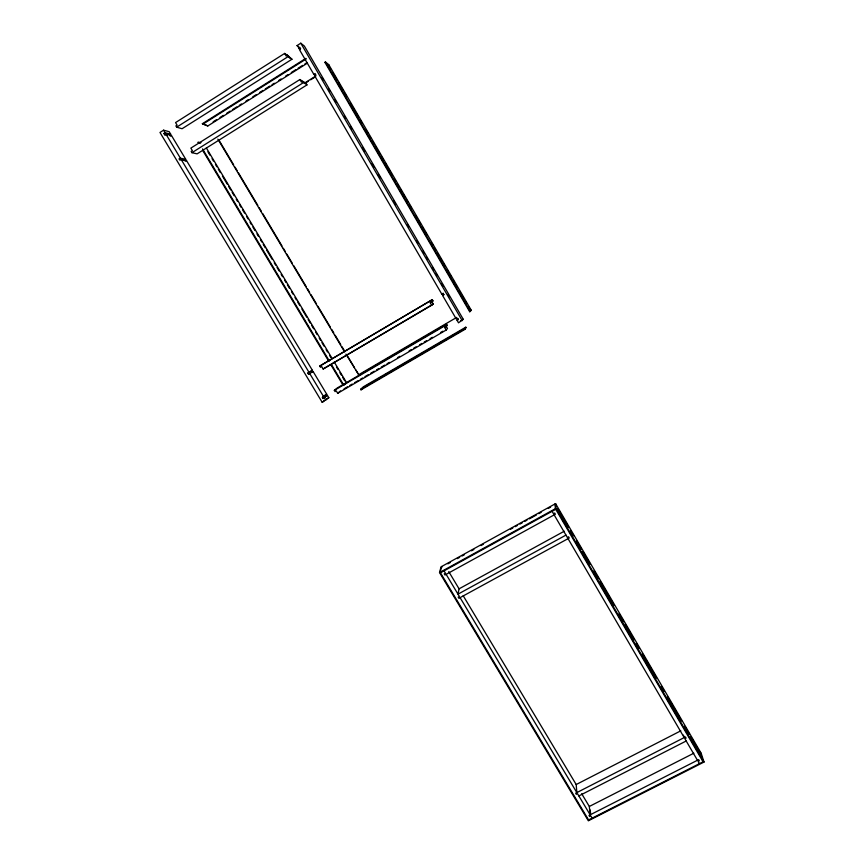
<?xml version="1.0" encoding="UTF-8"?>
<svg xmlns="http://www.w3.org/2000/svg" width="864" height="864" viewBox="0 0 864 864"><rect width="100%" height="100%" fill="white"/><g stroke="black" fill="none" stroke-linecap="round" stroke-linejoin="round"><path stroke-width="1.3" d="M448.751 571.601L459.054 588.816L457.996 594.151L565.963 535.097M439.528 572.562L441.05 566.838L555.595 503.626L701.168 753.268L704.02 762.059L588.341 820.8L439.528 572.562L556.016 508.356L555.595 503.626M465.08 329.292L465.782 327.197L363.301 386.845L360.709 389.286L361.033 389.837L465.08 329.292L465.782 327.197M470.243 311.407L471.193 310.133L328.752 64.649L325.48 62.003L324.929 62.348L469.692 311.731L470.243 311.407L325.48 62.003M469.692 311.731L471.193 310.133M458.201 318.967L457.078 320.36L458.525 322.834L463.266 319.291L304.376 46.094L300.791 43.2L297.065 45.565L300.402 49.594M446.202 330.026L447.487 328.493L446.062 326.063L447.271 325.35L446.558 324.13L337.262 387.958L334.325 390.355L335.048 391.576L336.247 390.874L337.694 393.293L446.202 330.026L444.755 327.542L446.062 326.063M444.755 327.542L447.271 325.35M334.325 390.355L445.262 325.588L446.558 324.13M361.033 389.837L363.625 387.374L372.935 381.964M337.694 393.293L340.578 390.852M345.935 354.132L358.646 374.663M170.694 134.212L169.193 131.695L163.577 130.183L159.98 132.462L322.196 402.332L328.828 397.71L327.391 395.323L323.125 398.531L322.402 397.321L326.678 394.135L313.06 371.434L311.882 372.125L311.159 370.926L312.336 370.235L186.484 160.52L181.159 159.462L179.96 160.218L179.204 158.944L180.392 158.198L185.738 159.268L171.45 135.464L163.912 133.499L165.11 132.732L170.694 134.212L169.517 134.957M345.719 383.638L343.807 385.225L331.344 364.37M322.196 402.332L324.27 400.615M323.125 398.531L327.391 395.323M322.402 397.321L326.678 394.135M431.708 305.208L433.22 304.052L431.784 301.612L432.994 300.899L432.281 299.668L319.766 366.055L320.49 367.276L321.689 366.574L323.147 369.004L431.708 305.208L430.261 302.724L431.784 301.612M457.078 320.36L458.309 319.637L457.585 318.395L456.354 319.118L442.584 295.477L443.934 294.462M430.261 302.724L432.994 300.899M298.598 48.19L299.84 47.401L300.596 48.708L299.354 49.496L313.816 74.336L315.058 73.548L315.824 74.855L314.582 75.632L441.86 294.224L443.221 293.231M319.766 366.055L432.281 299.668M323.147 369.004L433.22 304.052M312.336 370.235L307.832 373.075L308.567 374.285L313.06 371.434M284.666 53.417L175.565 122.58L177.098 125.14L175.889 125.906L176.656 127.181L182.077 128.736L291.967 59.238L287.431 55.253L286.2 56.041L284.666 53.417L288.5 56.149L289.505 57.866M163.912 133.499L164.678 134.773L165.877 134.017L180.392 158.198M176.656 127.181L288.198 56.56L291.967 59.238M170.273 136.21L171.45 135.464M307.487 63.094L207.835 125.939L202.349 123.725L305.856 58.374M202.684 124.297L306.191 58.957M213.16 121.802L216.551 119.664M219.953 117.515L223.355 115.376M226.746 113.238L230.148 111.089M232.405 109.663L236.941 106.801M239.209 105.376L241.466 103.95M246.002 101.088L248.26 99.662M252.796 96.8L256.187 94.662M259.589 92.524L262.991 90.374M265.248 88.949L269.784 86.087M272.041 84.661L274.309 83.236M278.845 80.374L281.102 78.948M285.638 76.097L287.896 74.66M291.298 72.522L295.823 69.66M298.091 68.234L302.627 65.383M304.884 63.947L307.152 62.521M299.916 79.52L190.858 148.111L192.38 150.66L191.182 151.416L191.938 152.69L197.111 153.857L306.958 84.91L306.202 83.624L299.916 79.52L301.428 82.123L302.67 81.346L306.958 84.91M328.201 64.994L328.752 64.649M191.938 152.69L303.426 82.642M304.603 83.041L315.965 75.913M305.046 83.333L308.448 81.194M310.716 79.769L315.252 76.928M179.204 158.944L184.561 160.013L185.738 159.268M186.484 160.52L185.306 161.266L184.561 160.013M307.832 373.075L309.031 372.373L181.159 159.462M441.86 294.224L443.092 293.501L443.826 294.743L442.584 295.477M308.567 374.285L309.755 373.594L323.59 396.63M358.322 374.944L456.689 317.412M346.14 383.152L346.669 382.838L334.228 362.016M326.182 399.244L328.828 397.71M344.066 388.822L347.555 386.78M349.877 385.43L352.199 384.07M354.521 382.72L358.009 380.689M360.331 379.328L362.653 377.968M364.975 376.618L368.464 374.587M370.786 373.226L374.274 371.196M376.596 369.835L378.929 368.485M381.251 367.124L384.739 365.094M387.061 363.744L389.383 362.383M397.516 357.642L399.838 356.281M409.136 350.86L411.458 349.51M413.78 348.149L416.113 346.799M419.591 344.758L421.924 343.408M424.246 342.047L426.568 340.697M430.056 338.666L432.378 337.306M440.51 332.564L442.832 331.204M460.534 320.89L463.266 319.291M375.268 380.603L383.422 375.862M385.754 374.501L466.106 327.748M360.709 389.286L464.756 328.741M447.887 563.836L450.252 562.529M457.337 558.619L459.691 557.312M462.056 556.016L464.422 554.71M471.506 550.8L473.861 549.504M480.946 545.594L483.311 544.288M510.462 529.308L512.827 528.001M515.182 526.694L517.547 525.398M519.912 524.092L522.266 522.785M524.632 521.489L526.997 520.182M529.351 518.886L536.436 514.976M538.801 513.67L541.166 512.363M548.251 508.453L550.606 507.157M440.467 572.821L555.746 509.296M459.065 588.827L564.257 531.22M460.08 597.64L576.839 792.59L576.191 784.534L680.81 730.825M578.848 795.928L686.2 740.999M589.356 806.447L693.846 753.203M701.168 753.268L700.24 753.019L703.08 761.8L588.6 819.947M164.678 134.773L166.914 135.346M200.459 142.981L197.856 142.301L200.988 142.646M202.349 123.725L207.835 125.939M313.816 74.336L315.5 75.535M297.065 45.565L298.89 46.991M324.929 62.348L326.56 63.677M325.501 394.816L326.225 396.004M163.577 130.183L165.11 132.732M324.313 397.84L325.771 400.248M207.9 151.762L209.974 155.228M212.047 158.695L213.43 161.017M215.503 164.484L216.886 166.795M218.268 169.106L220.342 172.584M222.415 176.051L227.254 184.151M228.636 186.462L230.71 189.94M232.092 192.251L234.166 195.718M236.239 199.195L237.622 201.506M239.695 204.973L241.078 207.295M242.46 209.606L244.534 213.073M246.607 216.551L247.99 218.862M250.063 222.329L251.446 224.64M252.828 226.962L254.902 230.429M256.975 233.896L258.358 236.218M260.431 239.684L261.814 241.996M263.196 244.318L265.27 247.784M266.652 250.096L272.182 259.351M274.255 262.829L275.638 265.14M277.02 267.451L279.094 270.918M281.167 274.396L282.55 276.707M284.623 280.174L286.006 282.496M287.388 284.807L289.462 288.274M291.535 291.751L292.918 294.062M294.991 297.529L296.374 299.851M297.756 302.162L299.83 305.629M301.903 309.107L306.742 317.196M308.124 319.518L310.198 322.985M311.58 325.296L313.654 328.774M315.727 332.24L317.11 334.552M319.183 338.029L320.566 340.34M321.948 342.652L324.022 346.129M326.095 349.596L327.478 351.907M329.551 355.385L330.934 357.696M336.463 366.952L337.846 369.263M339.919 372.73L341.302 375.052M342.684 377.363L344.758 380.83M202.543 148.91L329.27 360.893M202.705 150.412L328.73 361.206M330.815 364.684L342.587 384.372M463.201 595.739L576.191 784.534M581.699 793.735L589.313 806.468L590.155 814.817L577.508 793.703L576.331 794.308L575.662 793.195L685.422 736.96L686.092 738.104L684.871 738.72L697.453 760.266M441.979 567.086L441.644 566.514L440.122 572.238L588.935 820.498M444.042 570.856L445.435 573.188L444.247 573.847L444.949 575.014L555.379 514.22L554.688 513.032L553.468 513.702L552.074 511.315M446.137 574.355L459.389 596.473L458.201 597.121L458.892 598.288L569.257 537.991L568.566 536.803L567.346 537.473L554.159 514.89M592.153 818.143L590.825 815.929L589.637 816.534L588.978 815.422L698.663 759.65L699.322 760.774L698.112 761.4L699.43 763.657M219.154 140.465L233.658 164.808M235.04 167.13L237.114 170.608M238.496 172.93L257.828 205.394M259.211 207.706L261.284 211.194M262.667 213.505L281.999 245.97M283.381 248.292L285.455 251.77M286.837 254.092L292.356 263.358M293.738 265.68L306.169 286.546M307.552 288.868L309.625 292.345M310.997 294.667L316.526 303.944M317.909 306.256L330.34 327.132M331.722 329.454L333.796 332.932M335.167 335.243L340.697 344.52M342.079 346.842L344.153 350.32M347.598 356.119L354.51 367.708M355.892 370.03L357.966 373.507M217.858 139.126L344.552 351.821M206.356 147.949L332.154 358.538M568.037 538.661L684.202 737.586L683.467 735.134M300.791 43.2L462.229 320.674M556.34 506.282L554.99 503.96L555.401 508.702L703.404 762.372M557.701 508.604L560.747 513.842M561.082 514.415L562.432 516.737M562.777 517.32L566.838 524.286M567.173 524.858L568.534 527.18M570.564 530.669L571.914 532.991M572.26 533.574L573.61 535.896M576.655 541.112L578.005 543.434M578.351 544.028L581.396 549.245M582.746 551.567L584.107 553.889M584.453 554.472L587.488 559.688M587.833 560.282L590.198 564.332M593.924 570.726L596.97 575.942M597.316 576.536L598.666 578.858M600.026 581.18L603.061 586.397M603.407 586.991L604.768 589.313M605.092 589.874L609.152 596.84M609.498 597.434L610.859 599.756M611.194 600.329L612.544 602.651M612.889 603.245L614.239 605.567M618.98 613.688L620.341 616.01M620.665 616.583L623.722 621.821M625.082 624.143L626.432 626.465M626.767 627.026L629.824 632.264M630.148 632.837L632.524 636.908M632.858 637.481L634.208 639.803M636.239 643.28L639.295 648.518M642.341 653.735L645.397 658.973M645.721 659.534L647.071 661.856M647.428 662.45L651.488 669.416M651.812 669.989L653.173 672.311M653.519 672.905L656.554 678.11M661.295 686.243L662.645 688.565M663.001 689.159L664.351 691.481M667.386 696.686L668.747 699.008M669.092 699.613L672.127 704.819M672.484 705.413L674.838 709.463M675.184 710.057L678.218 715.262M678.575 715.867L681.61 721.073M684.666 726.311L687.701 731.516M688.057 732.121L689.407 734.443M690.768 736.765L693.792 741.96M694.148 742.565L695.498 744.887M695.833 745.448L699.894 752.414M556.016 508.356L704.02 762.059M303.491 81.832L304.484 83.538M287.431 55.253L288.198 56.56M430.758 300.758L431.492 302M445.262 325.588L445.986 326.83M328.882 66.161L330.901 69.649M332.932 73.138L336.982 80.125M338.332 82.447L343.051 90.59M344.401 92.912L346.432 96.412M350.482 103.388L352.501 106.877M353.851 109.199L358.582 117.342M359.932 119.675L361.962 123.163M366.012 130.14L368.032 133.628M369.382 135.961L370.732 138.283M372.082 140.616L374.112 144.104M375.462 146.426L377.482 149.915M378.832 152.248L380.182 154.57M381.532 156.902L383.562 160.391M384.912 162.713L386.262 165.046M387.612 167.368L389.632 170.856M390.982 173.189L392.332 175.511M394.362 178.999L395.712 181.321M397.062 183.654L399.082 187.142M400.432 189.464L401.782 191.797M403.132 194.119L405.162 197.608M406.512 199.94L407.862 202.262M409.212 204.595L411.242 208.084M415.962 216.227L417.312 218.549M418.662 220.882L420.692 224.37M422.042 226.692L423.392 229.025M424.742 231.347L426.762 234.835M431.492 242.978L432.842 245.311M434.192 247.633L435.542 249.955M437.562 253.454L438.912 255.776M440.262 258.098L442.292 261.598M443.642 263.92L444.992 266.242M447.012 269.741L448.362 272.063M449.712 274.385L451.062 276.718M453.092 280.206L454.442 282.528M455.792 284.861L457.142 287.183M459.173 290.671L460.523 293.004M461.873 295.326L463.892 298.814M465.242 301.147L466.592 303.469M468.623 306.958L469.973 309.29M321.818 77.576L323.179 79.909M328.601 89.23L329.962 91.562M334.703 99.727L336.064 102.06M344.196 116.046L345.557 118.379M350.298 126.533L351.659 128.866M362.502 147.517L364.543 151.016M371.995 163.836L374.036 167.335M378.097 174.334L380.138 177.833M393.692 201.139L395.734 204.638M407.257 224.456L408.618 226.789M416.75 240.775L418.111 243.108M422.852 251.273L424.213 253.606M426.244 257.105L427.604 259.427M432.346 267.592L433.706 269.924M435.737 273.424L437.098 275.756M441.839 283.91L443.2 286.243M447.941 294.408L449.302 296.73M590.209 809.957L590.576 813.542M555.325 504.554L555.379 505.138"/></g></svg>
